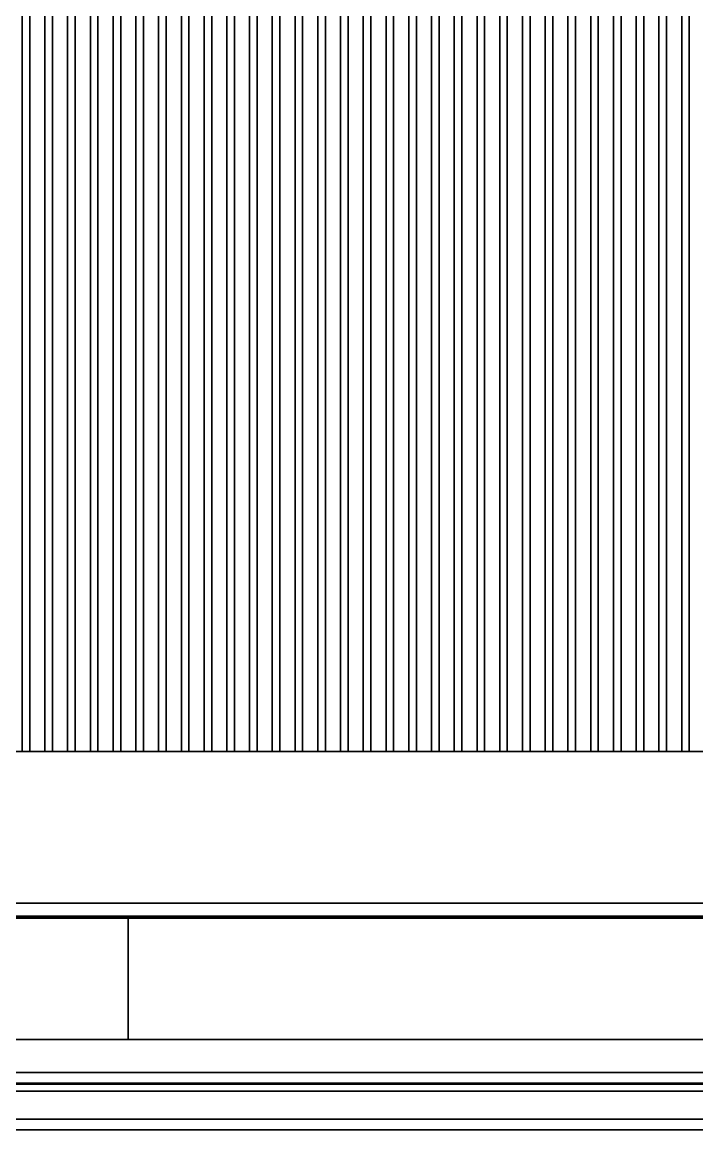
# Model space of a CAD drawing. Extents: x -1 to 801, y -1130 to 1.
# Drawn here: x 365 to 587.5, y -929.8 to -564.5 of the extents above; entities that cross this region are included whole.
import ezdxf

# ---------------------------------------------------------------- set-up
doc = ezdxf.new("R2010")
doc.units = 0
doc.layers.get('0').update_dxf_attribs({"lineweight": 13})
for name, color, linetype in [('IQ_200_3D', 1, 'Continuous'), ('IQ_204_2D', 7, 'Continuous'), ('IQ_204_3D', 7, 'Continuous'), ('IQ_BLACK_3D', 250, 'Continuous')]:
    doc.layers.add(name, color=color, linetype=linetype)

# ---------------------------------------------------------------- blocks, each defined once
blk = doc.blocks.new('ELECTROLUX-MC-CRUSCOTTO800')
at = {"layer": 'IQ_200_3D'}
for points in [[(0, -55.83, 654.41), (0, 0, 660.54), (800, 0, 660.54), (800, -55.83, 654.41)], [(0, 0, 660.54), (0, 0, 900), (800, 0, 900), (800, 0, 660.54)], [(0, 0, 900), (0, -62, 900), (800, -62, 900), (800, 0, 900)], [(0, -4.32, 810.26), (0, -59.37, 692.2), (800, -59.37, 692.2), (800, -4.32, 810.26)], [(0, -71.19, 877.81), (0, -4.82, 813.08), (800, -4.82, 813.08), (800, -71.19, 877.81)], [(0, -59.7, 690.72), (0, -59.7, 657.89), (800, -59.7, 657.89), (800, -59.7, 690.72)], [(0, -74.75, 884.46), (0, -71.19, 877.81), (800, -71.19, 877.81), (800, -74.75, 884.46)]]:
    blk.add_3dface(points, dxfattribs=at)
for points, invisible_edges in [([(0, -4.12, 811.75), (0, -4.1, 810.99), (800, -4.1, 810.99), (800, -4.12, 811.75)], 10), ([(0, -4.1, 810.99), (0, -4.32, 810.26), (800, -4.32, 810.26), (800, -4.1, 810.99)], 8), ([(0, -4.36, 812.47), (0, -4.12, 811.75), (800, -4.12, 811.75), (800, -4.36, 812.47)], 10), ([(0, -4.82, 813.08), (0, -4.36, 812.47), (800, -4.36, 812.47), (800, -4.82, 813.08)], 2), ([(0, -57.28, 654.56), (0, -55.83, 654.41), (800, -55.83, 654.41), (800, -57.28, 654.56)], 8), ([(0, -58.54, 655.29), (0, -57.28, 654.56), (800, -57.28, 654.56), (800, -58.54, 655.29)], 10), ([(0, -59.4, 656.46), (0, -58.54, 655.29), (800, -58.54, 655.29), (800, -59.4, 656.46)], 10), ([(0, -59.37, 692.2), (0, -59.51, 691.85), (800, -59.51, 691.85), (800, -59.37, 692.2)], 2), ([(0, -59.7, 657.89), (0, -59.4, 656.46), (800, -59.4, 656.46), (800, -59.7, 657.89)], 2), ([(0, -59.51, 691.85), (0, -59.62, 691.48), (800, -59.62, 691.48), (800, -59.51, 691.85)], 10), ([(0, -59.62, 691.48), (0, -59.68, 691.11), (800, -59.68, 691.11), (800, -59.62, 691.48)], 10), ([(0, -59.68, 691.11), (0, -59.7, 690.72), (800, -59.7, 690.72), (800, -59.68, 691.11)], 8), ([(0, -62, 900), (0, -69.22, 897.81), (800, -69.22, 897.81), (800, -62, 900)], 2), ([(0, -69.22, 897.81), (0, -74.01, 891.97), (800, -74.01, 891.97), (800, -69.22, 897.81)], 10), ([(0, -74.01, 891.97), (0, -74.75, 884.46), (800, -74.75, 884.46), (800, -74.01, 891.97)], 8)]:
    blk.add_3dface(points, dxfattribs=dict(at, invisible_edges=invisible_edges))
blk = doc.blocks.new('LogoELXProf1')
at = {"color": 0}
for points, invisible_edges in [([(10.79, 0), (10.79, -2.82), (3, -2.82), (0, 0)], 4), ([(3, -6.94), (0, -11.86), (0, 0), (3, -2.82)], 5), ([(13.13, 0), (16.13, 0), (13.13, -8.23)], 2), ([(16.13, -17.42), (13.13, -17.42), (13.13, -8.23), (16.13, 0)], 4), ([(46.34, 0), (49.34, 0), (49.34, -4.82), (46.34, -12.16)], 4), ([(78.26, 0), (81.26, 0), (78.26, -7.93)], 2), ([(81.26, -17.42), (78.26, -17.42), (78.26, -7.93), (81.26, 0)], 4), ([(0, -11.86), (3, -6.94), (3, -9.77), (3, -11.99)], 11), ([(10.32, -6.94), (10.32, -9.77), (3, -9.77), (3, -6.94)], 4), ([(21.59, -8.53), (21.3, -9.11), (18.7, -8.02), (19.47, -6.78)], 10), ([(19.47, -6.78), (20.49, -5.78), (22.02, -8.01), (21.59, -8.53)], 10), ([(20.49, -5.78), (21.73, -5.04), (22.57, -7.59), (22.02, -8.01)], 10), ([(23.22, -7.26), (21.73, -5.04), (23.15, -4.58), (23.94, -7.05)], 5), ([(22.57, -7.59), (21.73, -5.04), (23.22, -7.26)], 3), ([(24.73, -4.42), (24.73, -6.98), (23.94, -7.05), (23.15, -4.58)], 5), ([(25.37, -7.04), (24.73, -4.42), (26.17, -4.68), (25.96, -7.2)], 5), ([(24.73, -6.98), (24.73, -4.42), (25.37, -7.04)], 3), ([(25.96, -7.2), (26.17, -4.68), (27.45, -5.18), (26.51, -7.46)], 5), ([(26.51, -7.46), (27.45, -5.18), (28.56, -5.91), (26.98, -7.8)], 5), ([(28.56, -5.91), (29.47, -6.82), (27.37, -8.21), (26.98, -7.8)], 10), ([(27.66, -8.68), (27.37, -8.21), (29.47, -6.82), (30.17, -7.91)], 10), ([(35.9, -9.29), (35.61, -10.13), (33.22, -8.05), (34.03, -6.81)], 10), ([(36.35, -8.55), (34.03, -6.81), (35.09, -5.79), (36.94, -7.95)], 5), ([(35.9, -9.29), (34.03, -6.81), (36.35, -8.55)], 3), ([(36.37, -5.02), (37.67, -7.49), (36.94, -7.95), (35.09, -5.79)], 5), ([(37.67, -7.49), (36.37, -5.02), (37.82, -4.54), (38.49, -7.21)], 5), ([(39.4, -4.37), (38.49, -7.21), (37.82, -4.54)], 3), ([(39.4, -4.37), (40.78, -4.49), (39.4, -7.11), (38.49, -7.21)], 10), ([(40.78, -4.49), (42.1, -4.88), (40.36, -7.2), (39.4, -7.11)], 10), ([(42.1, -4.88), (43.33, -5.56), (41.2, -7.47), (40.36, -7.2)], 10), ([(43.33, -5.56), (44.47, -6.55), (41.94, -7.9), (41.2, -7.47)], 10), ([(42.62, -8.49), (41.94, -7.9), (44.47, -6.55)], 2), ([(49.34, -7.54), (49.34, -11.99), (46.34, -12.16), (49.34, -4.82)], 14), ([(49.34, -4.82), (52.06, -4.82), (52.06, -7.54), (49.34, -7.54)], 8), ([(54.59, -4.82), (57.56, -4.82), (57.56, -6.69)], 12), ([(54.59, -4.82), (57.56, -6.69), (57.87, -9.22), (57.64, -9.95)], 11), ([(57.56, -10.79), (54.59, -4.82), (57.64, -9.95)], 3), ([(57.56, -10.79), (57.56, -17.42), (54.59, -17.42), (54.59, -4.82)], 8), ([(58.17, -5.9), (58.96, -5.28), (59.38, -7.72), (57.56, -6.69)], 6), ([(58.75, -8.09), (58.25, -8.59), (57.56, -6.69)], 14), ([(59.38, -7.72), (58.75, -8.09), (57.56, -6.69)], 14), ([(58.25, -8.59), (57.87, -9.22), (57.56, -6.69)], 14), ([(60.12, -7.5), (58.96, -5.28), (59.91, -4.86), (60.96, -7.42)], 5), ([(60.12, -7.5), (59.38, -7.72), (58.96, -5.28)], 14), ([(61, -4.64), (62.21, -4.64), (60.96, -7.42), (59.91, -4.86)], 6), ([(62.21, -4.64), (62.21, -7.54), (60.96, -7.42)], 12), ([(66.03, -9.36), (65.74, -10.2), (63.36, -8.14), (64.17, -6.91)], 10), ([(64.17, -6.91), (65.23, -5.88), (66.48, -8.63), (66.03, -9.36)], 10), ([(65.23, -5.88), (66.51, -5.11), (67.07, -8.02), (66.48, -8.63)], 10), ([(66.51, -5.11), (67.96, -4.62), (67.8, -7.56), (67.07, -8.02)], 10), ([(68.63, -7.27), (67.8, -7.56), (67.96, -4.62), (69.54, -4.44)], 10), ([(69.54, -4.44), (69.54, -7.17), (68.63, -7.27)], 13), ([(69.54, -4.44), (71.12, -4.62), (70.45, -7.27), (69.54, -7.17)], 10), ([(71.12, -4.62), (72.57, -5.11), (71.28, -7.56), (70.45, -7.27)], 10), ([(72.57, -5.11), (73.84, -5.88), (72, -8.02), (71.28, -7.56)], 10), ([(73.84, -5.88), (72.6, -8.63), (72, -8.02)], 13), ([(72.6, -8.63), (73.84, -5.88), (74.91, -6.91), (73.05, -9.36)], 5), ([(75.72, -8.14), (73.34, -10.2), (73.05, -9.36), (74.91, -6.91)], 5), ([(83.55, -4.82), (86.58, -4.82), (86.58, -12.17), (83.55, -12.42)], 4), ([(95.1, -4.82), (95.1, -12.34), (92.08, -12.14), (92.08, -4.82)], 2), ([(96.91, -4.82), (100.16, -4.82), (98.77, -7.37)], 2), ([(102.9, -8.59), (101.26, -10.77), (98.77, -7.37), (100.16, -4.82)], 5), ([(105.63, -4.82), (108.9, -4.82), (106.9, -7.55), (102.9, -8.59)], 4), ([(0, -11.86), (3, -11.99), (3.02, -12.45), (0.08, -13.08)], 5), ([(3.02, -12.45), (3.1, -12.86), (0.08, -13.08)], 14), ([(0.32, -14.18), (0.08, -13.08), (3.1, -12.86), (3.22, -13.21)], 10), ([(3.22, -13.21), (3.37, -13.52), (0.74, -15.14), (0.32, -14.18)], 10), ([(3.37, -13.52), (3.56, -13.78), (0.74, -15.14)], 14), ([(3.56, -13.78), (3.77, -14), (1.33, -15.94), (0.74, -15.14)], 10), ([(3.77, -14), (2.12, -16.58), (1.33, -15.94)], 13), ([(2.12, -16.58), (3.77, -14), (4, -14.17), (3.09, -17.05)], 5), ([(4, -14.17), (4.24, -14.32), (3.09, -17.05)], 14), ([(4.24, -14.32), (4.49, -14.42), (3.09, -17.05)], 14), ([(4.49, -14.42), (4.75, -14.5), (4.27, -17.33), (3.09, -17.05)], 10), ([(4.75, -14.5), (5, -14.56), (4.27, -17.33)], 14), ([(4.27, -17.33), (5, -14.56), (5.25, -14.58), (5.45, -17.41)], 5), ([(5.45, -17.41), (5.25, -14.58), (5.48, -14.59), (11, -17.41)], 5), ([(11, -14.59), (11, -17.41), (5.48, -14.59)], 2), ([(18.05, -11.15), (18.22, -9.49), (21.16, -9.74), (21.09, -11.85)], 14), ([(18.21, -12.77), (18.05, -11.15), (21.09, -11.85), (21.21, -12.67)], 10), ([(21.21, -12.67), (21.49, -13.39), (18.69, -14.2), (18.21, -12.77)], 10), ([(21.16, -9.74), (18.22, -9.49), (18.7, -8.02), (21.3, -9.11)], 5), ([(21.49, -13.39), (21.93, -14), (19.45, -15.42), (18.69, -14.2)], 10), ([(20.46, -16.4), (19.45, -15.42), (21.93, -14), (22.49, -14.49)], 10), ([(22.49, -14.49), (21.71, -17.12), (20.46, -16.4)], 13), ([(21.09, -11.85), (21.16, -9.74), (27.91, -9.74), (30.93, -11.85)], 5), ([(21.71, -17.12), (22.49, -14.49), (23.19, -14.86), (23.17, -17.57)], 5), ([(27.14, -14.63), (27.74, -14.23), (29.13, -16.37), (28.09, -17.01)], 10), ([(27.85, -9.19), (27.66, -8.68), (30.17, -7.91)], 14), ([(27.74, -14.23), (28.32, -13.71), (30.12, -15.47), (29.13, -16.37)], 8), ([(27.85, -9.19), (30.17, -7.91), (30.66, -9.12), (27.91, -9.74)], 5), ([(27.91, -9.74), (30.66, -9.12), (30.91, -10.45), (30.93, -11.85)], 9), ([(32.71, -9.48), (33.22, -8.05), (35.61, -10.13), (32.52, -11.07)], 6), ([(32.52, -11.07), (35.61, -10.13), (35.51, -11.07)], 13), ([(32.71, -12.66), (32.52, -11.07), (35.61, -12.01), (33.22, -14.09)], 6), ([(32.52, -11.07), (35.51, -11.07), (35.61, -12.01)], 13), ([(35.9, -12.86), (34.03, -15.33), (33.22, -14.09), (35.61, -12.01)], 5), ([(34.03, -15.33), (35.9, -12.86), (36.35, -13.59), (35.09, -16.36)], 5), ([(36.94, -14.2), (36.37, -17.12), (35.09, -16.36), (36.35, -13.59)], 5), ([(36.37, -17.12), (36.94, -14.2), (37.67, -14.65), (37.82, -17.61)], 5), ([(41.2, -14.68), (41.94, -14.25), (43.33, -16.59), (42.1, -17.27)], 10), ([(41.94, -14.25), (42.62, -13.66), (44.47, -15.59), (43.33, -16.59)], 8), ([(46.34, -12.16), (49.34, -11.99), (49.39, -12.48)], 13), ([(49.39, -12.48), (49.5, -12.9), (46.48, -13.34), (46.34, -12.16)], 10), ([(46.78, -14.4), (46.48, -13.34), (49.5, -12.9), (49.64, -13.27)], 10), ([(49.64, -13.27), (49.82, -13.59), (47.24, -15.31), (46.78, -14.4)], 10), ([(47.24, -15.31), (49.82, -13.59), (50.04, -13.85), (47.87, -16.08)], 5), ([(47.87, -16.08), (50.04, -13.85), (50.27, -14.07), (48.67, -16.68)], 5), ([(48.67, -16.68), (50.27, -14.07), (50.53, -14.24), (49.66, -17.11)], 5), ([(50.53, -14.24), (50.8, -14.38), (49.66, -17.11)], 14), ([(50.8, -14.38), (51.07, -14.48), (49.66, -17.11)], 14), ([(51.07, -14.48), (51.35, -14.55), (50.84, -17.36), (49.66, -17.11)], 10), ([(51.35, -14.55), (51.62, -14.59), (50.84, -17.36)], 14), ([(51.62, -14.59), (51.88, -14.6), (52.11, -17.42), (50.84, -17.36)], 10), ([(52.12, -14.6), (52.11, -17.42), (51.88, -14.6)], 2), ([(65.64, -11.12), (62.85, -12.67), (62.67, -11.12), (62.85, -9.56)], 9), ([(62.85, -9.56), (63.36, -8.14), (65.74, -10.2), (65.64, -11.12)], 10), ([(62.85, -12.67), (65.64, -11.12), (65.74, -12.04), (63.36, -14.09)], 5), ([(66.03, -12.87), (63.36, -14.09), (65.74, -12.04)], 3), ([(66.03, -12.87), (66.48, -13.61), (64.17, -15.33), (63.36, -14.09)], 10), ([(66.48, -13.61), (67.07, -14.21), (65.23, -16.35), (64.17, -15.33)], 10), ([(67.07, -14.21), (67.8, -14.67), (66.51, -17.13), (65.23, -16.35)], 10), ([(71.28, -14.67), (72, -14.21), (72.57, -17.13), (71.12, -17.62)], 10), ([(72, -14.21), (72.6, -13.61), (73.84, -16.35), (72.57, -17.13)], 10), ([(72.6, -13.61), (73.05, -12.87), (74.91, -15.33), (73.84, -16.35)], 10), ([(73.05, -12.87), (73.34, -12.04), (75.72, -14.09), (74.91, -15.33)], 10), ([(73.34, -10.2), (75.72, -8.14), (76.23, -9.56), (73.44, -11.12)], 5), ([(76.23, -12.67), (75.72, -14.09), (73.34, -12.04), (73.44, -11.12)], 10), ([(76.42, -11.12), (76.23, -12.67), (73.44, -11.12), (76.23, -9.56)], 6), ([(83.55, -12.42), (86.58, -12.17), (86.62, -12.78), (83.65, -13.55)], 5), ([(86.74, -13.32), (83.65, -13.55), (86.62, -12.78)], 3), ([(83.92, -14.54), (83.65, -13.55), (86.74, -13.32), (86.94, -13.78)], 10), ([(84.35, -15.4), (83.92, -14.54), (86.94, -13.78), (84.92, -16.12)], 6), ([(84.92, -16.12), (86.94, -13.78), (87.21, -14.16)], 13), ([(87.21, -14.16), (87.53, -14.46), (85.62, -16.71), (84.92, -16.12)], 10), ([(87.53, -14.46), (87.91, -14.7), (86.42, -17.16), (85.62, -16.71)], 10), ([(90.74, -14.7), (91.12, -14.46), (92.2, -17.15), (91.3, -17.48)], 10), ([(93.02, -16.69), (91.12, -14.46), (91.45, -14.15), (93.72, -16.1)], 5), ([(92.2, -17.15), (91.12, -14.46), (93.02, -16.69)], 3), ([(93.72, -16.1), (91.45, -14.15), (91.71, -13.77), (94.3, -15.36)], 5), ([(91.91, -13.31), (95, -13.49), (94.73, -14.5), (91.71, -13.77)], 5), ([(94.73, -14.5), (94.3, -15.36), (91.71, -13.77)], 14), ([(95, -13.49), (91.91, -13.31), (92.03, -12.77)], 13), ([(92.03, -12.77), (92.08, -12.14), (95.1, -12.34), (95, -13.49)], 10), ([(99.71, -17.42), (96.48, -17.42), (98.65, -14.4), (102.9, -12.97)], 4), ([(101.26, -10.77), (104.56, -10.74), (102.9, -12.97), (98.65, -14.4)], 7), ([(102.9, -8.59), (106.9, -7.55), (104.56, -10.74), (101.26, -10.77)], 13), ([(102.9, -12.97), (104.56, -10.74), (106.45, -13.39)], 13), ([(106.1, -17.42), (102.9, -12.97), (106.45, -13.39), (109.33, -17.42)], 2), ([(0.6, -21.3), (-0.63, -20.16), (1.69, -20.16), (1.77, -21.3)], 5), ([(-0.63, -20.16), (0.6, -21.3), (0.6, -22.99), (-0.63, -26.18)], 5), ([(1.77, -21.3), (1.69, -20.16), (2.2, -20.22), (1.98, -21.37)], 5), ([(1.98, -21.37), (2.2, -20.22), (2.68, -20.42)], 13), ([(2.68, -20.42), (3.09, -20.74), (2.17, -21.48), (1.98, -21.37)], 10), ([(3.09, -20.74), (3.41, -21.15), (2.32, -21.64), (2.17, -21.48)], 10), ([(3.41, -21.15), (3.61, -21.63), (2.43, -21.83), (2.32, -21.64)], 10), ([(3.61, -21.63), (3.68, -22.15), (2.48, -22.04), (2.43, -21.83)], 10), ([(11.13, -20.16), (10.01, -21.29), (8.77, -20.16)], 3), ([(8.77, -20.16), (10.01, -21.29), (10.01, -22.97), (8.77, -26.18)], 5), ([(11.13, -20.16), (11.64, -20.22), (11.11, -21.29), (10.01, -21.29)], 10), ([(11.31, -21.36), (11.11, -21.29), (11.64, -20.22), (12.12, -20.41)], 10), ([(12.12, -20.41), (12.52, -20.72), (11.49, -21.48), (11.31, -21.36)], 10), ([(12.52, -20.72), (11.63, -21.63), (11.49, -21.48)], 13), ([(11.63, -21.63), (12.52, -20.72), (12.84, -21.12), (11.73, -21.82)], 5), ([(11.73, -21.82), (12.84, -21.12), (13.04, -21.59), (11.79, -22.03)], 5), ([(11.79, -22.03), (13.04, -21.59), (13.12, -22.1)], 13), ([(19.32, -22.65), (18.21, -22.36), (18.53, -21.6), (19.52, -22.17)], 5), ([(19.52, -22.17), (18.53, -21.6), (19.02, -20.96), (19.83, -21.76)], 5), ([(20.24, -21.45), (19.02, -20.96), (19.67, -20.46), (20.72, -21.25)], 5), ([(19.83, -21.76), (19.02, -20.96), (20.24, -21.45)], 3), ([(20.43, -20.15), (21.24, -21.18), (20.72, -21.25), (19.67, -20.46)], 5), ([(21.24, -21.18), (20.43, -20.15), (21.24, -20.04), (21.75, -21.25)], 5), ([(22.05, -20.15), (21.75, -21.25), (21.24, -20.04)], 3), ([(22.23, -21.45), (21.75, -21.25), (22.05, -20.15), (22.8, -20.46)], 10), ([(22.64, -21.76), (22.23, -21.45), (22.8, -20.46), (23.45, -20.96)], 10), ([(22.64, -21.76), (23.45, -20.96), (23.94, -21.6), (22.95, -22.17)], 5), ([(24.26, -22.36), (23.15, -22.65), (22.95, -22.17), (23.94, -21.6)], 5), ([(23.17, -17.57), (23.19, -14.86), (23.99, -15.09), (24.8, -17.73)], 5), ([(24.9, -15.17), (24.8, -17.73), (23.99, -15.09)], 3), ([(24.9, -15.17), (25.75, -15.11), (25.93, -17.66), (24.8, -17.73)], 10), ([(25.75, -15.11), (26.49, -14.93), (27.03, -17.43), (25.93, -17.66)], 10), ([(26.49, -14.93), (27.14, -14.63), (28.09, -17.01), (27.03, -17.43)], 10), ([(33.26, -20.16), (33.26, -21.29), (30.78, -21.29), (29.54, -20.16)], 4), ([(29.54, -20.16), (30.78, -21.29), (30.78, -22.56), (30.78, -23.7)], 13), ([(30.78, -23.7), (30.78, -26.18), (29.54, -26.18), (29.54, -20.16)], 8), ([(37.82, -17.61), (37.67, -14.65), (38.49, -14.94)], 13), ([(38.49, -14.94), (39.4, -15.04), (39.4, -17.78), (37.82, -17.61)], 10), ([(42.19, -20.16), (42.19, -21.29), (39.61, -21.29), (38.37, -20.16)], 4), ([(38.37, -20.16), (39.61, -21.29), (39.61, -22.48), (38.37, -24.22)], 5), ([(40.78, -17.65), (39.4, -17.78), (39.4, -15.04), (40.36, -14.95)], 10), ([(40.36, -14.95), (41.2, -14.68), (42.1, -17.27), (40.78, -17.65)], 10), ([(47.43, -21.46), (47.53, -20.94), (48.67, -21.52), (48.63, -21.65)], 10), ([(47.45, -21.99), (47.43, -21.46), (48.62, -21.78), (48.65, -21.91)], 10), ([(48.62, -21.78), (47.43, -21.46), (48.63, -21.65)], 3), ([(48.65, -21.91), (48.71, -22.03), (47.58, -22.51), (47.45, -21.99)], 10), ([(47.89, -20.58), (48.73, -21.4), (48.67, -21.52), (47.53, -20.94)], 5), ([(48.31, -20.31), (48.94, -21.24), (48.83, -21.31), (47.89, -20.58)], 5), ([(47.89, -20.58), (48.83, -21.31), (48.73, -21.4)], 13), ([(48.79, -20.13), (49.07, -21.2), (48.94, -21.24), (48.31, -20.31)], 5), ([(49.29, -20.06), (49.53, -21.23), (49.2, -21.19), (48.79, -20.13)], 5), ([(49.07, -21.2), (48.79, -20.13), (49.2, -21.19)], 3), ([(49.75, -20.09), (50.2, -20.22), (49.53, -21.23), (49.29, -20.06)], 6), ([(50.2, -20.22), (50.61, -20.44), (49.83, -21.33), (49.53, -21.23)], 10), ([(50.61, -20.44), (50.96, -20.75), (50.11, -21.5), (49.83, -21.33)], 10), ([(50.96, -20.75), (51.23, -21.12), (50.34, -21.74), (50.11, -21.5)], 8), ([(56.52, -21.46), (56.62, -20.94), (57.76, -21.52), (57.73, -21.65)], 10), ([(56.54, -21.99), (56.52, -21.46), (57.72, -21.78), (57.75, -21.91)], 10), ([(57.72, -21.78), (56.52, -21.46), (57.73, -21.65)], 3), ([(57.75, -21.91), (57.81, -22.03), (56.68, -22.51), (56.54, -21.99)], 10), ([(56.98, -20.58), (57.83, -21.4), (57.76, -21.52), (56.62, -20.94)], 5), ([(57.41, -20.31), (58.04, -21.24), (57.92, -21.31), (56.98, -20.58)], 5), ([(56.98, -20.58), (57.92, -21.31), (57.83, -21.4)], 13), ([(57.88, -20.13), (58.16, -21.2), (58.04, -21.24), (57.41, -20.31)], 5), ([(58.39, -20.06), (58.62, -21.23), (58.3, -21.19), (57.88, -20.13)], 5), ([(58.16, -21.2), (57.88, -20.13), (58.3, -21.19)], 3), ([(58.85, -20.09), (59.3, -20.22), (58.62, -21.23), (58.39, -20.06)], 6), ([(59.3, -20.22), (59.7, -20.44), (58.93, -21.33), (58.62, -21.23)], 10), ([(59.7, -20.44), (60.05, -20.75), (59.21, -21.5), (58.93, -21.33)], 10), ([(60.05, -20.75), (60.33, -21.12), (59.44, -21.74), (59.21, -21.5)], 8), ([(67.96, -17.62), (66.51, -17.13), (67.8, -14.67), (68.63, -14.96)], 10), ([(68.63, -14.96), (69.54, -15.07), (69.54, -17.79), (67.96, -17.62)], 10), ([(71.12, -17.62), (69.54, -17.79), (70.45, -14.96), (71.28, -14.67)], 10), ([(69.54, -17.79), (69.54, -15.07), (70.45, -14.96)], 13), ([(73.69, -22.23), (73.5, -22.68), (72.29, -22.36), (72.6, -21.6)], 10), ([(73.99, -21.84), (72.6, -21.6), (73.1, -20.96), (74.37, -21.54)], 5), ([(73.69, -22.23), (72.6, -21.6), (73.99, -21.84)], 3), ([(73.75, -20.46), (74.5, -20.15), (74.37, -21.54), (73.1, -20.96)], 6), ([(74.83, -21.36), (74.37, -21.54), (74.5, -20.15), (75.31, -20.04)], 10), ([(75.31, -20.04), (75.31, -21.29), (74.83, -21.36)], 13), ([(75.31, -21.29), (75.31, -20.04), (76.12, -20.15), (75.79, -21.36)], 5), ([(75.79, -21.36), (76.12, -20.15), (76.87, -20.46), (76.25, -21.54)], 5), ([(76.25, -21.54), (76.87, -20.46), (77.52, -20.96), (76.63, -21.84)], 5), ([(78.02, -21.6), (76.93, -22.23), (76.63, -21.84), (77.52, -20.96)], 5), ([(78.02, -21.6), (77.12, -22.68), (76.93, -22.23)], 13), ([(77.12, -22.68), (78.02, -21.6), (78.33, -22.36), (77.18, -23.17)], 5), ([(84.82, -20.16), (87.58, -24.06), (84.87, -22.39), (83.62, -20.16)], 6), ([(83.62, -26.18), (83.62, -20.16), (84.87, -22.39), (84.87, -26.18)], 2), ([(87.91, -14.7), (88.34, -14.86), (87.32, -17.48), (86.42, -17.16)], 10), ([(88.34, -14.86), (88.82, -14.96), (88.28, -17.68), (87.32, -17.48)], 10), ([(87.58, -24.06), (87.58, -20.16), (88.83, -20.16), (88.83, -26.18)], 8), ([(89.3, -17.74), (88.28, -17.68), (88.82, -14.96), (89.33, -14.99)], 10), ([(89.3, -17.74), (89.33, -14.99), (89.84, -14.96), (90.33, -17.68)], 5), ([(90.33, -17.68), (89.84, -14.96), (90.31, -14.86), (91.3, -17.48)], 5), ([(90.31, -14.86), (90.74, -14.7), (91.3, -17.48)], 14), ([(96.21, -23.64), (93.74, -26.18), (96.73, -20.16), (96.77, -22.41)], 5), ([(97.33, -23.64), (96.77, -22.41), (96.73, -20.16), (99.8, -26.18)], 10), ([(104.71, -20.16), (105.95, -20.16), (105.95, -25.04), (104.71, -26.18)], 4), ([(0.6, -24.14), (0.6, -26.18), (-0.63, -26.18), (0.6, -22.99)], 12), ([(0.6, -22.99), (1.77, -22.99), (1.69, -24.14), (0.6, -24.14)], 10), ([(1.77, -22.99), (1.98, -22.93), (2.2, -24.07), (1.69, -24.14)], 10), ([(2.68, -23.87), (2.2, -24.07), (1.98, -22.93), (2.17, -22.81)], 10), ([(2.17, -22.81), (2.32, -22.66), (3.09, -23.55), (2.68, -23.87)], 10), ([(3.41, -23.14), (2.32, -22.66), (2.43, -22.47), (3.61, -22.66)], 5), ([(2.32, -22.66), (3.41, -23.14), (3.09, -23.55)], 13), ([(3.61, -22.66), (2.43, -22.47), (2.48, -22.26), (3.68, -22.15)], 5), ([(3.68, -22.15), (2.48, -22.26), (2.48, -22.04)], 13), ([(10.01, -24.1), (10.01, -26.18), (8.77, -26.18), (10.01, -22.97)], 12), ([(11.09, -24.1), (10.01, -24.1), (10.01, -22.97), (11.11, -22.97)], 10), ([(11.09, -24.1), (11.11, -22.97), (11.31, -22.91), (12.1, -23.8)], 13), ([(12.1, -23.8), (13.55, -26.18), (12.14, -26.18), (11.09, -24.1)], 8), ([(11.49, -22.79), (12.45, -23.57), (12.1, -23.8), (11.31, -22.91)], 5), ([(11.63, -22.63), (12.74, -23.27), (12.45, -23.57), (11.49, -22.79)], 5), ([(12.74, -23.27), (11.63, -22.63), (11.73, -22.45), (12.96, -22.91)], 5), ([(13.08, -22.51), (12.96, -22.91), (11.73, -22.45), (11.79, -22.24)], 10), ([(11.79, -22.24), (11.79, -22.03), (13.12, -22.1), (13.08, -22.51)], 10), ([(18.21, -22.36), (19.32, -22.65), (19.25, -23.17), (18.11, -23.17)], 5), ([(18.11, -23.17), (19.25, -23.17), (19.32, -23.68), (18.21, -23.98)], 5), ([(19.52, -24.16), (18.53, -24.73), (18.21, -23.98), (19.32, -23.68)], 5), ([(18.53, -24.73), (19.52, -24.16), (19.83, -24.57), (19.02, -25.38)], 5), ([(19.67, -25.88), (19.02, -25.38), (19.83, -24.57), (20.24, -24.89)], 10), ([(20.24, -24.89), (20.43, -26.19), (19.67, -25.88)], 13), ([(20.43, -26.19), (20.24, -24.89), (20.72, -25.08), (21.24, -26.29)], 5), ([(21.24, -25.15), (21.24, -26.29), (20.72, -25.08)], 3), ([(21.24, -25.15), (21.75, -25.08), (22.05, -26.19), (21.24, -26.29)], 10), ([(21.75, -25.08), (22.23, -24.89), (22.8, -25.88), (22.05, -26.19)], 10), ([(22.23, -24.89), (22.64, -24.57), (23.45, -25.38), (22.8, -25.88)], 10), ([(23.45, -25.38), (22.64, -24.57), (22.95, -24.16), (23.94, -24.73)], 5), ([(23.15, -23.68), (23.94, -24.73), (22.95, -24.16)], 3), ([(23.15, -22.65), (24.26, -22.36), (24.36, -23.17), (23.22, -23.17)], 5), ([(24.26, -23.98), (23.94, -24.73), (23.15, -23.68), (23.22, -23.17)], 10), ([(23.22, -23.17), (24.36, -23.17), (24.26, -23.98)], 13), ([(33.05, -23.7), (30.78, -23.7), (30.78, -22.56), (33.05, -22.56)], 2), ([(39.61, -23.62), (39.6, -23.92), (38.37, -24.22), (39.61, -22.48)], 14), ([(39.66, -24.21), (38.42, -24.66), (38.37, -24.22), (39.6, -23.92)], 5), ([(38.42, -24.66), (39.66, -24.21), (39.79, -24.49), (38.56, -25.07)], 5), ([(39.79, -24.49), (39.98, -24.72), (38.78, -25.44), (38.56, -25.07)], 10), ([(39.98, -24.72), (39.46, -25.98), (39.09, -25.75), (38.78, -25.44)], 9), ([(39.46, -25.98), (39.98, -24.72), (40.23, -24.89), (39.87, -26.13)], 5), ([(39.61, -22.48), (42.02, -22.48), (42.02, -23.62), (39.61, -23.62)], 8), ([(39.87, -26.13), (40.23, -24.89), (40.51, -25), (40.3, -26.18)], 5), ([(40.81, -25.04), (40.3, -26.18), (40.51, -25)], 3), ([(42.24, -26.18), (40.3, -26.18), (40.81, -25.04), (42.24, -25.04)], 2), ([(47.95, -24.22), (48.25, -24.57), (47.23, -25.24), (47, -24.81)], 2), ([(48.25, -24.57), (48.62, -24.85), (47.54, -25.61), (47.23, -25.24)], 10), ([(47.54, -25.61), (48.62, -24.85), (47.92, -25.91)], 3), ([(48.71, -22.03), (47.92, -22.91), (47.58, -22.51)], 13), ([(48.79, -22.13), (48.34, -23.23), (47.92, -22.91), (48.71, -22.03)], 5), ([(48.62, -24.85), (49.04, -25.04), (48.38, -26.13), (47.92, -25.91)], 10), ([(48.34, -23.23), (48.79, -22.13), (48.9, -22.21)], 13), ([(48.34, -23.23), (48.9, -22.21), (49.02, -22.26), (48.82, -23.45)], 5), ([(49.04, -25.04), (49.49, -25.14), (48.87, -26.25), (48.38, -26.13)], 10), ([(48.82, -23.45), (49.02, -22.26), (49.71, -22.52), (49.36, -23.67)], 5), ([(49.37, -26.28), (48.87, -26.25), (49.49, -25.14), (49.65, -25.14)], 10), ([(49.36, -23.67), (49.71, -22.52), (50.37, -22.81), (49.87, -23.93)], 5), ([(49.65, -25.14), (49.81, -25.1), (50, -26.18), (49.37, -26.28)], 10), ([(50.59, -25.97), (50, -26.18), (49.81, -25.1), (49.95, -25.02)], 10), ([(49.87, -23.93), (50.37, -22.81), (50.74, -23.03), (50, -24.03)], 5), ([(50.06, -24.91), (51.13, -25.65), (50.59, -25.97), (49.95, -25.02)], 5), ([(50, -24.03), (50.74, -23.03), (51.05, -23.3)], 13), ([(51.05, -23.3), (51.31, -23.63), (50.11, -24.15), (50, -24.03)], 10), ([(50.15, -24.77), (51.35, -25.28), (51.13, -25.65), (50.06, -24.91)], 5), ([(51.31, -23.63), (51.46, -24.03), (50.18, -24.3), (50.11, -24.15)], 10), ([(50.2, -24.62), (51.47, -24.88), (51.35, -25.28), (50.15, -24.77)], 5), ([(51.46, -24.03), (51.51, -24.45), (50.21, -24.45), (50.18, -24.3)], 10), ([(50.2, -24.62), (50.21, -24.45), (51.51, -24.45), (51.47, -24.88)], 10), ([(57.05, -24.22), (57.35, -24.57), (56.33, -25.24), (56.1, -24.81)], 2), ([(57.35, -24.57), (57.72, -24.85), (56.64, -25.61), (56.33, -25.24)], 10), ([(56.64, -25.61), (57.72, -24.85), (57.02, -25.91)], 3), ([(57.81, -22.03), (57.01, -22.91), (56.68, -22.51)], 13), ([(57.89, -22.13), (57.43, -23.23), (57.01, -22.91), (57.81, -22.03)], 5), ([(57.72, -24.85), (58.13, -25.04), (57.48, -26.13), (57.02, -25.91)], 10), ([(57.43, -23.23), (57.89, -22.13), (58, -22.21)], 13), ([(57.43, -23.23), (58, -22.21), (58.12, -22.26), (57.91, -23.45)], 5), ([(58.13, -25.04), (58.59, -25.14), (57.96, -26.25), (57.48, -26.13)], 10), ([(57.91, -23.45), (58.12, -22.26), (58.81, -22.52), (58.45, -23.67)], 5), ([(58.47, -26.28), (57.96, -26.25), (58.59, -25.14), (58.75, -25.14)], 10), ([(58.45, -23.67), (58.81, -22.52), (59.47, -22.81), (58.97, -23.93)], 5), ([(58.75, -25.14), (58.9, -25.1), (59.09, -26.18), (58.47, -26.28)], 10), ([(59.69, -25.97), (59.09, -26.18), (58.9, -25.1), (59.04, -25.02)], 10), ([(58.97, -23.93), (59.47, -22.81), (59.83, -23.03), (59.1, -24.03)], 5), ([(59.16, -24.91), (60.23, -25.65), (59.69, -25.97), (59.04, -25.02)], 5), ([(59.1, -24.03), (59.83, -23.03), (60.15, -23.3)], 13), ([(60.15, -23.3), (60.41, -23.63), (59.2, -24.15), (59.1, -24.03)], 10), ([(59.25, -24.77), (60.44, -25.28), (60.23, -25.65), (59.16, -24.91)], 5), ([(60.41, -23.63), (60.55, -24.03), (59.27, -24.3), (59.2, -24.15)], 10), ([(59.29, -24.62), (60.57, -24.88), (60.44, -25.28), (59.25, -24.77)], 5), ([(60.55, -24.03), (60.61, -24.45), (59.3, -24.45), (59.27, -24.3)], 10), ([(59.29, -24.62), (59.3, -24.45), (60.61, -24.45), (60.57, -24.88)], 10), ([(72.18, -23.17), (72.29, -22.36), (73.5, -22.68), (73.44, -23.17)], 10), ([(72.29, -23.98), (72.18, -23.17), (73.44, -23.17), (73.5, -23.65)], 10), ([(72.6, -24.73), (72.29, -23.98), (73.5, -23.65), (73.69, -24.1)], 10), ([(73.99, -24.49), (73.1, -25.38), (72.6, -24.73), (73.69, -24.1)], 5), ([(73.1, -25.38), (73.99, -24.49), (74.37, -24.79), (73.75, -25.88)], 5), ([(74.83, -24.98), (74.5, -26.19), (73.75, -25.88), (74.37, -24.79)], 5), ([(74.5, -26.19), (74.83, -24.98), (75.31, -25.04), (75.31, -26.29)], 5), ([(75.79, -24.98), (76.12, -26.19), (75.31, -26.29), (75.31, -25.04)], 5), ([(76.12, -26.19), (75.79, -24.98), (76.25, -24.79), (76.87, -25.88)], 5), ([(76.25, -24.79), (76.63, -24.49), (77.52, -25.38), (76.87, -25.88)], 10), ([(78.02, -24.73), (76.63, -24.49), (76.93, -24.1), (78.33, -23.98)], 5), ([(77.52, -25.38), (76.63, -24.49), (78.02, -24.73)], 3), ([(77.12, -23.65), (78.44, -23.17), (78.33, -23.98), (76.93, -24.1)], 5), ([(78.44, -23.17), (77.12, -23.65), (77.18, -23.17), (78.33, -22.36)], 5), ([(87.58, -24.06), (88.83, -26.18), (87.62, -26.18), (84.87, -22.39)], 9), ([(93.74, -26.18), (96.21, -23.64), (95.66, -24.88), (95.07, -26.18)], 3), ([(97.88, -24.88), (95.66, -24.88), (96.21, -23.64), (97.33, -23.64)], 10), ([(99.8, -26.18), (98.47, -26.18), (97.88, -24.88), (97.33, -23.64)], 12), ([(108.27, -26.18), (104.71, -26.18), (105.95, -25.04), (108.27, -25.04)], 2)]:
    blk.add_3dface(points, dxfattribs=dict(at, invisible_edges=invisible_edges))
blk.add_3dface([(65.72, -26.18), (65.72, -20.16), (66.96, -20.16), (66.96, -26.18)], dxfattribs=at)
blk = doc.blocks.new('Logo small')
at = {"layer": 'IQ_BLACK_3D', "extrusion": (0, -1, -2.22045e-16), "xscale": 0.5, "yscale": 0.5, "zscale": 0.5}
blk.add_blockref('LogoELXProf1', (-19.56, 6.87), dxfattribs=at)
at = {"layer": 'IQ_BLACK_3D'}
mesh = blk.add_polyface(dxfattribs=at)
corners = [(-21.79, 0, 6.87), (-34.89, 0, 6.87), (-34.89, 0, -6.22), (-21.79, 0, -6.22), (-26.59, 0, -5.55), (-26.59, 0, 6.23), (-25.16, 0, 5.58), (-23.95, 0, 4.6), (-23.02, 0, 3.34), (-22.43, 0, 1.89), (-22.24, 0, 0.34), (-22.43, 0, -1.21), (-23.02, 0, -2.66), (-23.95, 0, -3.92), (-25.16, 0, -4.9), (-27.19, 0, 5.38), (-27.54, 0, 4.15), (-28.16, 0, 3.04), (-29.02, 0, 2.1), (-30.06, 0, 1.36), (-31.24, 0, 0.89), (-32.5, 0, 0.68), (-34.44, 0, 0.68), (-34.18, 0, 2.13), (-33.56, 0, 3.48), (-32.64, 0, 4.63), (-31.47, 0, 5.53), (-30.12, 0, 6.11), (-28.66, 0, 6.35), (-27.19, 0, 6.23), (-32.5, 0), (-31.24, 0, -0.2), (-30.06, 0, -0.68), (-29.02, 0, -1.41), (-28.16, 0, -2.36), (-27.54, 0, -3.47), (-27.19, 0, -4.69), (-27.19, 0, -5.7), (-28.67, 0, -5.78), (-30.13, 0, -5.51), (-31.48, 0, -4.89), (-32.64, 0, -3.98), (-33.56, 0, -2.81), (-34.17, 0, -1.46), (-34.44, 0)]
mesh.append_faces([[corners[k] for k in face] for face in [(14, 3, 13), (41, 2, 40), (39, 2, 38), (9, 0, 8), (7, 0, 6), (6, 0, 5), (15, 5, 29), (21, 30, 20), (24, 1, 23)]], dxfattribs={"vtx0": -1, "vtx1": -1})
mesh.append_faces([[corners[k] for k in face] for face in [(4, 37, 3)]], dxfattribs={"vtx0": -1, "vtx1": -1, "vtx2": -1})
mesh.append_faces([[corners[k] for k in face] for face in [(3, 14, 4), (3, 37, 38, 2), (4, 36, 37), (17, 33, 34, 16), (3, 10, 11), (2, 41, 42), (2, 42, 43), (19, 32, 33, 18), (19, 31, 32), (20, 30, 31, 19), (0, 7, 8), (16, 4, 5, 15), (10, 3, 0), (1, 25, 26), (28, 0, 1)]], dxfattribs={"vtx0": -1, "vtx2": -1})
mesh.append_faces([[corners[k] for k in face] for face in [(12, 13, 3), (11, 12, 3), (39, 40, 2), (43, 44, 2), (9, 10, 0), (17, 18, 33), (22, 23, 1), (27, 28, 1), (26, 27, 1), (24, 25, 1), (34, 35, 16)]], dxfattribs={"vtx1": -1, "vtx2": -1})
mesh.append_faces([[corners[k] for k in face] for face in [(35, 36, 4, 16), (1, 2, 44, 22), (28, 29, 5, 0)]], dxfattribs={"vtx1": -1, "vtx2": -1, "vtx3": -1})
mesh.append_faces([[corners[k] for k in face] for face in [(44, 30, 21, 22)]], dxfattribs={"vtx1": -1, "vtx3": -1})

msp = doc.modelspace()

# ---------------------------------------------------------------- linework, layer by layer
at = {"layer": 'IQ_200_3D', "extrusion": (-1, 0, 0), "elevation": -400}
msp.add_lwpolyline([(900, 535), (860, 535), (860, 650), (900, 650)], close=True, dxfattribs=at)
at = {"layer": 'IQ_200_3D'}
for points in [[(0, -855, 650), (0, -2, 650), (800, -2, 650), (800, -855, 650)], [(779, -855, 650), (21, -855, 650), (21, -2, 650), (779, -2, 650)], [(779, -855, 650), (21, -855, 650), (21, -2, 650), (779, -2, 650)], [(21, -855, 200), (779, -855, 200), (779, -72, 200), (21, -72, 200)], [(0, -855, 650), (800, -855, 650), (800, -855, 900), (0, -855, 900)], [(21, -855, 200), (779, -855, 200), (779, -855, 650), (21, -855, 650)], [(0, -860, 200), (0, -860, 530), (800, -860, 530), (800, -860, 200)], [(0, -860, 530), (0, -900, 530), (800, -900, 530), (800, -860, 530)], [(0, -900, 200), (0, -860, 200), (800, -860, 200), (800, -900, 200)], [(0, -860, 535), (0, -860, 650), (400, -860, 650), (400, -860, 535)], [(0, -860, 650), (0, -900, 650), (400, -900, 650), (400, -860, 650)], [(0, -900, 535), (0, -860, 535), (400, -860, 535), (400, -900, 535)], [(400, -860, 650), (400, -900, 650), (400, -900, 535), (400, -860, 535)], [(400, -860, 535), (400, -860, 650), (800, -860, 650), (800, -860, 535)], [(400, -860, 650), (400, -900, 650), (800, -900, 650), (800, -860, 650)], [(400, -900, 535), (400, -860, 535), (800, -860, 535), (800, -900, 535)], [(400, -860, 650), (400, -900, 650), (400, -900, 535), (400, -860, 535)], [(0, -900, 530), (0, -900, 200), (800, -900, 200), (800, -900, 530)], [(0, -900, 650), (0, -900, 535), (400, -900, 535), (400, -900, 650)], [(400, -900, 650), (400, -900, 535), (800, -900, 535), (800, -900, 650)]]:
    msp.add_3dface(points, dxfattribs=at)
at = {"layer": 'IQ_200_3D', "invisible_edges": 5}
msp.add_3dface([(760, -805, 900), (800, -855, 900), (0, -855, 900), (40, -805, 900)], dxfattribs=at)
at = {"layer": 'IQ_204_2D'}
for p, q in [((375, -105), (375, -805)), ((380, -805), (380, -105)), ((390, -105), (390, -805)), ((395, -805), (395, -105)), ((405, -105), (405, -805)), ((410, -805), (410, -105)), ((420, -105), (420, -805)), ((425, -805), (425, -105)), ((435, -105), (435, -805)), ((440, -805), (440, -105)), ((450, -105), (450, -805)), ((455, -805), (455, -105)), ((465, -105), (465, -805)), ((470, -805), (470, -105)), ((480, -105), (480, -805)), ((485, -805), (485, -105)), ((495, -105), (495, -805)), ((500, -805), (500, -105)), ((510, -105), (510, -805)), ((515, -805), (515, -105)), ((525, -105), (525, -805)), ((530, -805), (530, -105)), ((540, -105), (540, -805)), ((545, -805), (545, -105)), ((555, -105), (555, -805)), ((560, -805), (560, -105)), ((570, -105), (570, -805)), ((575, -805), (575, -105)), ((585, -105), (585, -805))]:
    msp.add_line(p, q, dxfattribs=at)
msp.add_lwpolyline([(40, -105), (760, -105), (760, -805), (40, -805)], close=True, dxfattribs=at)
at = {"layer": 'IQ_204_3D'}
for points in [[(760, -105, 900), (760, -805, 900), (40, -805, 900), (40, -105, 900)], [(760, -105, 890), (760, -805, 890), (40, -805, 890), (40, -105, 890)], [(365, -805, 900), (365, -105, 900), (375, -105, 900), (375, -805, 900)], [(365, -805, 900), (367.5, -805, 910), (367.5, -105, 910), (365, -105, 900)], [(367.5, -805, 910), (372.5, -805, 910), (372.5, -105, 910), (367.5, -105, 910)], [(375, -805, 900), (375, -105, 900), (372.5, -105, 910), (372.5, -805, 910)], [(380, -805, 900), (380, -105, 900), (390, -105, 900), (390, -805, 900)], [(380, -805, 900), (382.5, -805, 910), (382.5, -105, 910), (380, -105, 900)], [(382.5, -805, 910), (387.5, -805, 910), (387.5, -105, 910), (382.5, -105, 910)], [(390, -805, 900), (390, -105, 900), (387.5, -105, 910), (387.5, -805, 910)], [(395, -805, 900), (395, -105, 900), (405, -105, 900), (405, -805, 900)], [(395, -805, 900), (397.5, -805, 910), (397.5, -105, 910), (395, -105, 900)], [(397.5, -805, 910), (402.5, -805, 910), (402.5, -105, 910), (397.5, -105, 910)], [(405, -805, 900), (405, -105, 900), (402.5, -105, 910), (402.5, -805, 910)], [(410, -805, 900), (410, -105, 900), (420, -105, 900), (420, -805, 900)], [(410, -805, 900), (412.5, -805, 910), (412.5, -105, 910), (410, -105, 900)], [(412.5, -805, 910), (417.5, -805, 910), (417.5, -105, 910), (412.5, -105, 910)], [(420, -805, 900), (420, -105, 900), (417.5, -105, 910), (417.5, -805, 910)], [(425, -805, 900), (425, -105, 900), (435, -105, 900), (435, -805, 900)], [(425, -805, 900), (427.5, -805, 910), (427.5, -105, 910), (425, -105, 900)], [(427.5, -805, 910), (432.5, -805, 910), (432.5, -105, 910), (427.5, -105, 910)], [(435, -805, 900), (435, -105, 900), (432.5, -105, 910), (432.5, -805, 910)], [(440, -805, 900), (440, -105, 900), (450, -105, 900), (450, -805, 900)], [(440, -805, 900), (442.5, -805, 910), (442.5, -105, 910), (440, -105, 900)], [(442.5, -805, 910), (447.5, -805, 910), (447.5, -105, 910), (442.5, -105, 910)], [(450, -805, 900), (450, -105, 900), (447.5, -105, 910), (447.5, -805, 910)], [(455, -805, 900), (455, -105, 900), (465, -105, 900), (465, -805, 900)], [(455, -805, 900), (457.5, -805, 910), (457.5, -105, 910), (455, -105, 900)], [(457.5, -805, 910), (462.5, -805, 910), (462.5, -105, 910), (457.5, -105, 910)], [(465, -805, 900), (465, -105, 900), (462.5, -105, 910), (462.5, -805, 910)], [(470, -805, 900), (470, -105, 900), (480, -105, 900), (480, -805, 900)], [(470, -805, 900), (472.5, -805, 910), (472.5, -105, 910), (470, -105, 900)], [(472.5, -805, 910), (477.5, -805, 910), (477.5, -105, 910), (472.5, -105, 910)], [(480, -805, 900), (480, -105, 900), (477.5, -105, 910), (477.5, -805, 910)], [(485, -805, 900), (485, -105, 900), (495, -105, 900), (495, -805, 900)], [(485, -805, 900), (487.5, -805, 910), (487.5, -105, 910), (485, -105, 900)], [(487.5, -805, 910), (492.5, -805, 910), (492.5, -105, 910), (487.5, -105, 910)], [(495, -805, 900), (495, -105, 900), (492.5, -105, 910), (492.5, -805, 910)], [(500, -805, 900), (500, -105, 900), (510, -105, 900), (510, -805, 900)], [(500, -805, 900), (502.5, -805, 910), (502.5, -105, 910), (500, -105, 900)], [(502.5, -805, 910), (507.5, -805, 910), (507.5, -105, 910), (502.5, -105, 910)], [(510, -805, 900), (510, -105, 900), (507.5, -105, 910), (507.5, -805, 910)], [(515, -805, 900), (515, -105, 900), (525, -105, 900), (525, -805, 900)], [(515, -805, 900), (517.5, -805, 910), (517.5, -105, 910), (515, -105, 900)], [(517.5, -805, 910), (522.5, -805, 910), (522.5, -105, 910), (517.5, -105, 910)], [(525, -805, 900), (525, -105, 900), (522.5, -105, 910), (522.5, -805, 910)], [(530, -805, 900), (530, -105, 900), (540, -105, 900), (540, -805, 900)], [(530, -805, 900), (532.5, -805, 910), (532.5, -105, 910), (530, -105, 900)], [(532.5, -805, 910), (537.5, -805, 910), (537.5, -105, 910), (532.5, -105, 910)], [(540, -805, 900), (540, -105, 900), (537.5, -105, 910), (537.5, -805, 910)], [(545, -805, 900), (545, -105, 900), (555, -105, 900), (555, -805, 900)], [(545, -805, 900), (547.5, -805, 910), (547.5, -105, 910), (545, -105, 900)], [(547.5, -805, 910), (552.5, -805, 910), (552.5, -105, 910), (547.5, -105, 910)], [(555, -805, 900), (555, -105, 900), (552.5, -105, 910), (552.5, -805, 910)], [(560, -805, 900), (560, -105, 900), (570, -105, 900), (570, -805, 900)], [(560, -805, 900), (562.5, -805, 910), (562.5, -105, 910), (560, -105, 900)], [(562.5, -805, 910), (567.5, -805, 910), (567.5, -105, 910), (562.5, -105, 910)], [(570, -805, 900), (570, -105, 900), (567.5, -105, 910), (567.5, -805, 910)], [(575, -805, 900), (575, -105, 900), (585, -105, 900), (585, -805, 900)], [(575, -805, 900), (577.5, -805, 910), (577.5, -105, 910), (575, -105, 900)], [(577.5, -805, 910), (582.5, -805, 910), (582.5, -105, 910), (577.5, -105, 910)], [(585, -805, 900), (585, -105, 900), (582.5, -105, 910), (582.5, -805, 910)], [(40, -805, 900), (40, -805, 890), (760, -805, 890), (760, -805, 900)], [(365, -805, 900), (367.5, -805, 910), (372.5, -805, 910), (375, -805, 900)], [(380, -805, 900), (382.5, -805, 910), (387.5, -805, 910), (390, -805, 900)], [(395, -805, 900), (397.5, -805, 910), (402.5, -805, 910), (405, -805, 900)], [(410, -805, 900), (412.5, -805, 910), (417.5, -805, 910), (420, -805, 900)], [(425, -805, 900), (427.5, -805, 910), (432.5, -805, 910), (435, -805, 900)], [(440, -805, 900), (442.5, -805, 910), (447.5, -805, 910), (450, -805, 900)], [(455, -805, 900), (457.5, -805, 910), (462.5, -805, 910), (465, -805, 900)], [(470, -805, 900), (472.5, -805, 910), (477.5, -805, 910), (480, -805, 900)], [(485, -805, 900), (487.5, -805, 910), (492.5, -805, 910), (495, -805, 900)], [(500, -805, 900), (502.5, -805, 910), (507.5, -805, 910), (510, -805, 900)], [(515, -805, 900), (517.5, -805, 910), (522.5, -805, 910), (525, -805, 900)], [(530, -805, 900), (532.5, -805, 910), (537.5, -805, 910), (540, -805, 900)], [(545, -805, 900), (547.5, -805, 910), (552.5, -805, 910), (555, -805, 900)], [(560, -805, 900), (562.5, -805, 910), (567.5, -805, 910), (570, -805, 900)], [(575, -805, 900), (577.5, -805, 910), (582.5, -805, 910), (585, -805, 900)]]:
    msp.add_3dface(points, dxfattribs=at)

# ---------------------------------------------------------------- block references
msp.add_blockref('ELECTROLUX-MC-CRUSCOTTO800', (0, -855))
at = {"layer": 'IQ_BLACK_3D'}
msp.add_blockref('Logo small', (400, -914.7, 674.31), dxfattribs=at)

doc.saveas('drawing.dxf')
